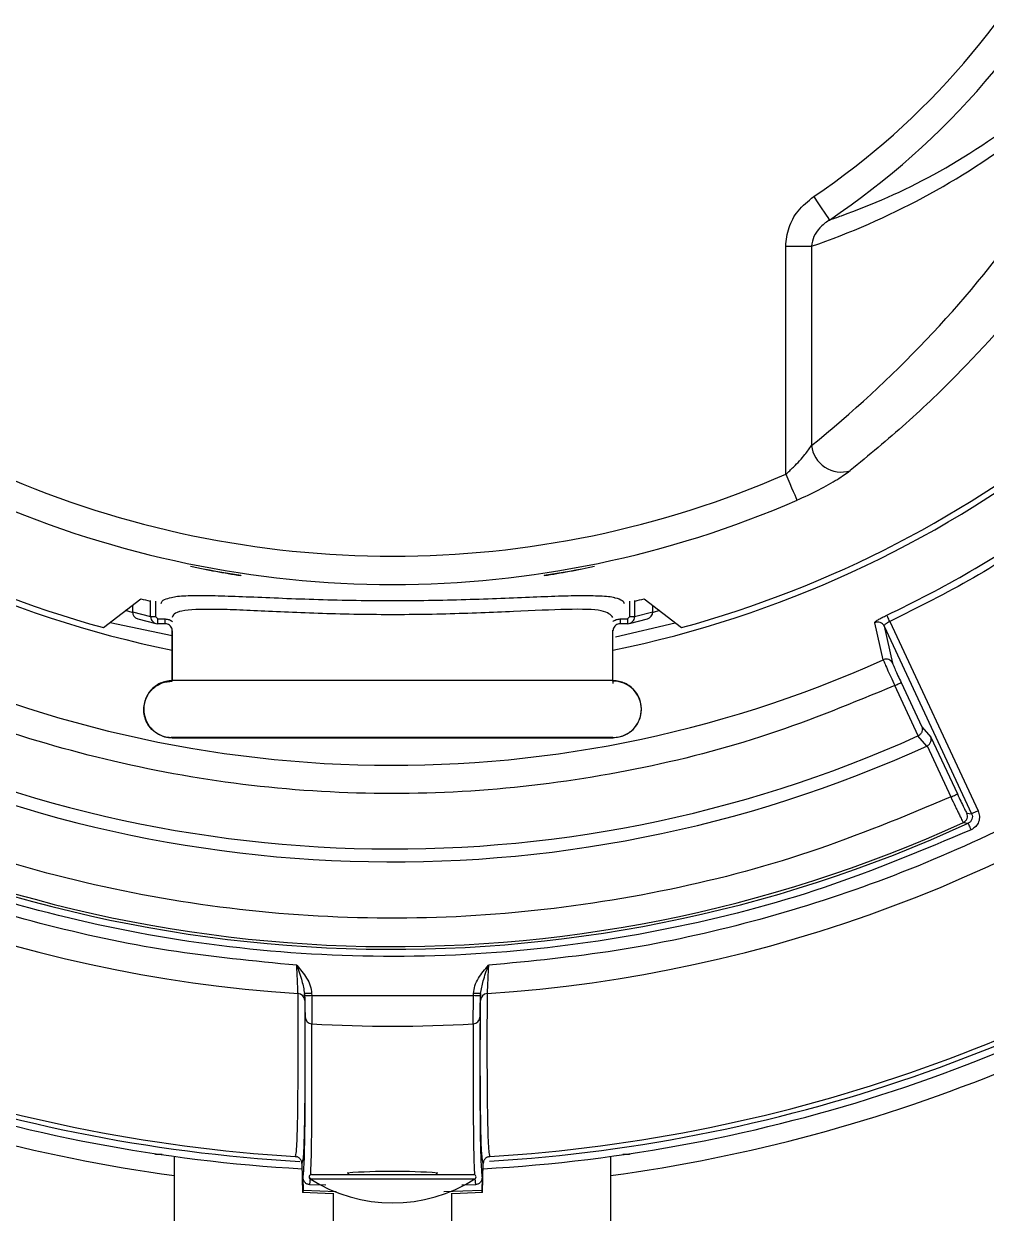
# Model space of a CAD drawing. Extents: x 17.3 to 113.1, y 4.8 to 84.5.
# Drawn here: x 106.195 to 108.225, y 32.443 to 34.952 of the extents above; entities that cross this region are included whole.
import ezdxf

# ---------------------------------------------------------------- set-up
doc = ezdxf.new("R2010")
doc.units = 0
doc.header["$MEASUREMENT"] = 0
doc.layers.add('OBJECT', color=7, linetype='CONTINUOUS')

msp = doc.modelspace()

# ---------------------------------------------------------------- linework, layer by layer
at = {"layer": 'OBJECT'}
for p, q in [((107.8021, 34.4829), (107.8565, 34.4829)), ((107.8021, 34.0018), (107.8021, 34.4829)), ((107.8565, 34.4829), (107.8565, 34.0625)), ((106.6527, 33.789), (106.6527, 33.7881)), ((107.2927, 33.789), (107.2927, 33.7881)), ((106.3631, 33.6784), (106.4417, 33.7392)), ((106.424, 33.7255), (106.424, 33.7116)), ((106.424, 33.7255), (106.424, 33.7116)), ((106.4622, 33.7016), (106.4622, 33.7356)), ((106.4722, 33.7344), (106.4722, 33.7016)), ((107.4735, 33.7016), (107.4735, 33.7345)), ((107.4834, 33.7356), (107.4834, 33.7016)), ((107.5037, 33.7392), (107.5823, 33.6784)), ((107.5216, 33.7116), (107.5216, 33.7253)), ((107.5216, 33.7116), (107.5216, 33.7253)), ((106.4235, 33.71), (106.4094, 33.7142)), ((106.424, 33.7116), (106.4622, 33.7016)), ((106.424, 33.7116), (106.424, 33.7116)), ((106.4352, 33.6971), (106.4734, 33.6871)), ((106.4622, 33.7016), (106.4722, 33.7016)), ((106.4722, 33.7016), (106.4772, 33.6966)), ((106.4772, 33.6966), (106.4929, 33.6966)), ((106.4772, 33.6866), (106.4772, 33.6966)), ((106.4929, 33.6866), (106.4929, 33.6966)), ((107.4527, 33.6966), (107.4685, 33.6966)), ((107.4527, 33.6966), (107.4527, 33.6866)), ((107.4685, 33.6966), (107.4735, 33.7016)), ((107.4685, 33.6966), (107.4685, 33.6866)), ((107.4723, 33.6871), (107.5105, 33.6971)), ((107.4735, 33.7016), (107.4834, 33.7016)), ((107.4834, 33.7016), (107.5216, 33.7116)), ((107.5216, 33.7116), (107.5216, 33.7116)), ((107.536, 33.7142), (107.5226, 33.7102)), ((106.377, 33.6891), (106.5077, 33.6619)), ((106.4929, 33.6866), (106.4772, 33.6866)), ((106.5077, 33.5656), (106.5077, 33.6738)), ((106.5079, 33.6716), (106.5079, 33.5665)), ((107.4375, 33.6716), (107.4377, 33.6716)), ((107.4377, 33.5656), (107.4377, 33.6733)), ((107.4377, 33.5665), (107.4377, 33.6716)), ((107.4433, 33.6592), (107.5691, 33.6886)), ((107.4685, 33.6866), (107.4527, 33.6866)), ((108.008, 33.6105), (107.9899, 33.6888)), ((108.0097, 33.6816), (108.1944, 33.2856)), ((108.0097, 33.6816), (108.0277, 33.6033)), ((108.0218, 33.6912), (108.208, 33.2919)), ((107.4377, 33.5665), (106.5077, 33.5665)), ((108.0815, 33.45), (108.0321, 33.5561)), ((108.0457, 33.5624), (108.0893, 33.4688)), ((107.4377, 33.4465), (106.5077, 33.4465)), ((106.5078, 33.4456), (107.4378, 33.4456)), ((106.5203, 33.4469), (106.5079, 33.4466)), ((108.081, 33.4498), (108.0815, 33.45)), ((108.0999, 33.4286), (108.081, 33.4498)), ((108.0893, 33.4688), (108.1082, 33.4476)), ((108.1082, 33.4476), (108.1642, 33.3275)), ((108.0999, 33.4286), (108.1004, 33.4288)), ((108.1004, 33.4288), (108.1506, 33.3211)), ((108.1842, 33.2872), (108.1944, 33.2856)), ((108.1769, 33.2672), (108.1871, 33.2656)), ((106.7871, 32.9017), (106.787, 32.9064)), ((106.802, 32.9068), (106.8021, 32.9021)), ((106.8021, 32.9021), (107.1433, 32.9021)), ((107.1433, 32.9021), (107.1434, 32.9068)), ((107.1584, 32.9064), (107.1583, 32.9017)), ((106.4727, 32.5667), (106.4727, 32.5687)), ((107.4727, 32.5687), (107.4727, 32.5667)), ((106.4867, 32.5667), (106.4727, 32.5667)), ((106.5127, 32.2117), (106.5127, 32.563)), ((106.7674, 32.5628), (106.7703, 32.5619)), ((106.7814, 32.5482), (106.783, 32.4867)), ((107.1624, 32.4867), (107.164, 32.5482)), ((107.1751, 32.5619), (107.178, 32.5628)), ((107.4327, 32.563), (107.4327, 32.2117)), ((107.4727, 32.5667), (107.4587, 32.5667)), ((106.7846, 32.4908), (106.7839, 32.5177)), ((106.7981, 32.5032), (106.7994, 32.5179)), ((106.8015, 32.5247), (107.1439, 32.5247)), ((106.8789, 32.5278), (106.8789, 32.5247)), ((107.0664, 32.5247), (107.0664, 32.5278)), ((107.1615, 32.5177), (107.1608, 32.4908)), ((106.8319, 32.502), (106.7981, 32.5032)), ((106.7988, 32.5155), (107.1465, 32.5155)), ((107.1473, 32.5032), (107.1188, 32.5023)), ((107.146, 32.5165), (107.1473, 32.5032)), ((106.7846, 32.4908), (106.783, 32.4867)), ((106.8534, 32.4883), (106.7846, 32.4908)), ((106.8477, 32.4853), (106.8477, 32.4215)), ((107.1608, 32.4908), (107.0808, 32.488)), ((107.0977, 32.4215), (107.0977, 32.4853)), ((107.1624, 32.4867), (107.1608, 32.4908))]:
    msp.add_line(p, q, dxfattribs=at)
at = {"layer": 'OBJECT', "flags": 128}
for points in [[(107.8612, 34.5876), (107.8672, 34.5786), (107.873, 34.57), (107.8785, 34.5619), (107.8834, 34.5546), (107.8875, 34.5485), (107.8908, 34.5436), (107.8932, 34.5401), (107.8944, 34.5382)], [(107.8021, 34.0018), (107.8064, 33.9919), (107.8106, 33.9824), (107.8145, 33.9734), (107.818, 33.9654), (107.821, 33.9586), (107.8233, 33.9532), (107.825, 33.9493), (107.8259, 33.9472)], [(108.0218, 33.6912), (108.0207, 33.6936), (108.0195, 33.696), (108.0185, 33.6982), (108.0176, 33.7002), (108.0168, 33.7019), (108.0161, 33.7032), (108.0157, 33.7041), (108.0154, 33.7047)], [(108.0321, 33.5561), (108.0347, 33.5573), (108.0372, 33.5584), (108.0395, 33.5595), (108.0416, 33.5605), (108.0433, 33.5613), (108.0445, 33.5619), (108.0453, 33.5622), (108.0457, 33.5624)], [(108.1506, 33.3211), (108.1532, 33.3223), (108.1557, 33.3235), (108.158, 33.3246), (108.1601, 33.3255), (108.1618, 33.3263), (108.163, 33.3269), (108.1639, 33.3273), (108.1642, 33.3275)], [(108.208, 33.2919), (108.2054, 33.2907), (108.2029, 33.2895), (108.2006, 33.2884), (108.1985, 33.2875), (108.1968, 33.2867), (108.1956, 33.2861), (108.1947, 33.2857), (108.1944, 33.2856)], [(108.1934, 33.252), (108.1922, 33.2546), (108.191, 33.2571), (108.1899, 33.2595), (108.189, 33.2615), (108.1882, 33.2632), (108.1876, 33.2645), (108.1872, 33.2653), (108.1871, 33.2656)], [(106.802, 32.9068), (106.7991, 32.9068), (106.7963, 32.9067), (106.7937, 32.9066), (106.7914, 32.9066), (106.7895, 32.9065), (106.7882, 32.9065), (106.7873, 32.9064), (106.787, 32.9064)], [(106.8021, 32.9021), (106.7992, 32.902), (106.7964, 32.902), (106.7938, 32.9019), (106.7915, 32.9018), (106.7897, 32.9018), (106.7883, 32.9018), (106.7874, 32.9017), (106.7871, 32.9017)], [(107.1583, 32.9017), (107.158, 32.9017), (107.1571, 32.9018), (107.1557, 32.9018), (107.1539, 32.9018), (107.1516, 32.9019), (107.149, 32.902), (107.1462, 32.902), (107.1433, 32.9021)], [(107.1584, 32.9064), (107.1581, 32.9064), (107.1572, 32.9065), (107.1558, 32.9065), (107.154, 32.9066), (107.1517, 32.9066), (107.1491, 32.9067), (107.1463, 32.9068), (107.1434, 32.9068)], [(106.8477, 32.4838), (106.8304, 32.4844), (106.783, 32.4867)], [(107.1624, 32.4867), (107.115, 32.4844), (107.0977, 32.4838)]]:
    msp.add_lwpolyline(points, dxfattribs=at)
at = {"layer": 'OBJECT'}
for centre, radius, start, end in [((106.9727, 35.9065), 1.5902, 303.9666, 334.6002), ((106.9727, 35.9065), 1.6498, 303.9666, 334.6002), ((106.9727, 35.9065), 3.0068, 199.6027, 266.1975), ((106.9727, 35.9065), 3.0068, 273.8025, 340.2009), ((106.9727, 35.9065), 3.76, 196.2407, 260.9363), ((106.9727, 35.9065), 2.3227, 206.4068, 258.4514), ((106.9727, 35.9065), 2.31, 206.5633, 254.6991), ((106.9727, 35.9065), 2.3227, 281.5486, 333.5932), ((106.9727, 35.9065), 3.76, 279.0637, 343.7593), ((106.9727, 35.9065), 2.31, 285.3009, 333.4367), ((107.9191, 34.0696), 0.063, 186.4319, 287.3446), ((106.9727, 35.9065), 2.0774, 246.4678, 293.5322), ((106.9727, 35.9065), 2.137, 246.4678, 293.5322), ((106.9727, 35.9065), 2.4363, 295.3416, 304.6584), ((106.9727, 35.9065), 2.1415, 258.5215, 261.4064), ((106.9727, 35.814), 2.051, 258.0074, 261.024), ((106.9727, 35.9065), 2.1415, 278.5936, 281.4785), ((106.9727, 35.814), 2.051, 278.976, 281.9926), ((106.9727, 35.9065), 2.2314, 256.2335, 256.7565), ((106.9727, 35.9065), 2.2314, 283.2505, 283.7665), ((106.439, 33.7116), 0.015, 180, 255.2757), ((106.439, 33.7116), 0.015, 179.8745, 255.2372), ((107.5066, 33.7116), 0.015, 284.7243, 0), ((107.5066, 33.7116), 0.015, 284.7771, 0.111), ((106.9727, 35.9065), 2.5186, 242.3792, 294.2724), ((107.9962, 33.6752), 0.015, 25.4194, 114.6331), ((108.0142, 33.5969), 0.015, 25.4139, 114.2744), ((107.4383, 33.5061), 0.0595, 269.4673, 90.4695), ((106.9727, 35.9065), 2.6951, 242.2584, 294.2825), ((106.9727, 35.9065), 2.7223, 241.7572, 294.4615), ((106.9727, 35.9065), 2.9067, 241.4467, 294.6952), ((106.9727, 35.9065), 2.901, 241.6184, 294.5249), ((108.1706, 33.2808), 0.015, 294.5633, 24.9734), ((106.9727, 35.9065), 3.4151, 232.9214, 262.2589), ((106.9727, 35.9065), 3.36, 234.3364, 266.658), ((106.9727, 35.9065), 3.35, 234.4956, 266.4858), ((106.9727, 35.9065), 3.36, 273.4935, 305.6636), ((106.9727, 35.9065), 3.35, 273.5142, 305.5044), ((106.9727, 35.9065), 3.4151, 277.7411, 307.0786), ((106.9727, 35.9065), 3.375, 236.7599, 266.7562), ((106.9727, 35.9065), 3.375, 273.2438, 303.2401), ((106.7724, 32.8914), 0.0149, 1.6899, 86.4349), ((107.173, 32.8914), 0.0149, 93.5651, 178.3101), ((106.8031, 32.8573), 0.0149, 181.6957, 267.0447), ((107.1422, 32.8573), 0.0149, 272.9553, 358.3043), ((106.9727, 35.9065), 3.0688, 266.8184, 273.1816), ((106.8015, 32.5197), 0.005, 90, 237.4319), ((106.9727, 31.218), 1.3133, 85.8298, 94.1702), ((107.1439, 32.5197), 0.005, 302.5681, 90), ((106.9727, 32.7877), 0.323, 237.4319, 302.5681)]:
    msp.add_arc(centre, radius, start, end, dxfattribs=at)
for centre, major_axis, ratio, start_param, end_param in [((107.3308, 35.9065), (1.5665, 0), 0.964711, 5.054638, 5.385183), ((106.2631, 35.9065), (2.4885, 0), 0.964711, 5.407313, 5.67616), ((106.4772, 33.7016), (0.0038, 0.0145), 0.999219, 1.827206, 3.399159), ((107.4685, 33.7016), (-0.0038, 0.0145), 0.999219, 2.884026, 4.455979)]:
    msp.add_ellipse(centre, major_axis=major_axis, ratio=ratio, start_param=start_param, end_param=end_param, dxfattribs=at)
for points, knots in [([(106.7705, 32.9662), (106.6801, 32.9749), (106.4979, 32.9923), (106.2269, 33.051), (105.9578, 33.1346), (105.6944, 33.2457), (105.4404, 33.3834), (105.2002, 33.5459), (104.9771, 33.7313), (104.774, 33.9368), (104.5938, 34.1588), (104.4385, 34.3939), (104.3066, 34.6377), (104.239, 34.8079), (104.2055, 34.8923)], [0, 0, 0, 0, 0.080292, 0.161895, 0.244722, 0.329339, 0.414466, 0.5, 0.585539, 0.670666, 0.755278, 0.83811, 0.919711, 1, 1, 1, 1]), ([(109.7344, 34.8774), (109.7006, 34.7935), (109.6324, 34.6245), (109.5, 34.3824), (109.3443, 34.1491), (109.1641, 33.9288), (108.9613, 33.725), (108.7388, 33.5412), (108.4994, 33.38), (108.2463, 33.2436), (107.984, 33.1333), (107.7161, 33.0504), (107.4463, 32.9922), (107.2649, 32.9748), (107.1749, 32.9662)], [0, 0, 0, 0, 0.080321, 0.16194, 0.244772, 0.329378, 0.414487, 0.5, 0.585518, 0.670628, 0.755228, 0.838065, 0.919682, 1, 1, 1, 1]), ([(107.8944, 34.5382), (107.9028, 34.5412), (107.9765, 34.5672), (108.1184, 34.628), (108.2491, 34.7174), (108.316, 34.7632)], [0, 0, 0, 0, 0.058887, 0.517848, 1, 1, 1, 1]), ([(107.8021, 34.4829), (107.8036, 34.4962), (107.8064, 34.5227), (107.8274, 34.5601), (107.8495, 34.5781), (107.8612, 34.5876)], [0, 0, 0, 0, 0.3194609, 0.63801, 1, 1, 1, 1]), ([(107.8944, 34.5382), (107.8941, 34.538), (107.8866, 34.5333), (107.8742, 34.523), (107.8605, 34.5043), (107.8578, 34.4899), (107.8565, 34.4829)], [0, 0, 0, 0, 0.019845, 0.385323, 0.704044, 1, 1, 1, 1]), ([(108.4038, 34.4953), (108.3887, 34.475), (108.3136, 34.3738), (108.1976, 34.2432), (108.0562, 34.1068), (107.9773, 34.0419), (107.9379, 34.0095)], [0, 0, 0, 0, 0.10177, 0.509294, 0.754409, 1, 1, 1, 1]), ([(107.8021, 34.0018), (107.8077, 34.0069), (107.8226, 34.0204), (107.8425, 34.0423), (107.8522, 34.0563), (107.8565, 34.0625)], [0, 0, 0, 0, 0.248398, 0.664591, 1, 1, 1, 1]), ([(107.8259, 33.9472), (107.8415, 33.9544), (107.8726, 33.9687), (107.9129, 33.9915), (107.9297, 34.0036), (107.9379, 34.0095)], [0, 0, 0, 0, 0.339404, 0.678713, 1, 1, 1, 1]), ([(108.3666, 33.8903), (108.3112, 33.8536), (108.2003, 33.7802), (108.0813, 33.7209), (108.0218, 33.6912)], [0, 0, 0, 0, 0.499999, 1, 1, 1, 1]), ([(106.4842, 33.7292), (106.4854, 33.7324), (106.4874, 33.7378), (106.5009, 33.7406), (106.5065, 33.7418)], [0, 0, 0, 0, 0.5829982, 1, 1, 1, 1]), ([(106.5065, 33.7418), (106.5083, 33.7423), (106.5167, 33.7449), (106.5448, 33.7462), (106.5899, 33.7463), (106.647, 33.7444), (106.7128, 33.7416), (106.7865, 33.7387), (106.8652, 33.7363), (106.9468, 33.7353), (107.0286, 33.7355), (107.1084, 33.7371), (107.1843, 33.7396), (107.2544, 33.7425), (107.317, 33.7451), (107.3705, 33.7465), (107.4118, 33.7457), (107.4355, 33.744), (107.4414, 33.7417), (107.4419, 33.7415)], [0, 0, 0, 0, 0.018678, 0.084309, 0.14994, 0.215341, 0.28074, 0.346219, 0.411693, 0.476489, 0.541285, 0.605381, 0.66948, 0.733926, 0.798375, 0.863668, 0.928961, 0.994429, 1, 1, 1, 1]), ([(107.4419, 33.7415), (107.448, 33.7398), (107.4589, 33.7367), (107.4605, 33.7315), (107.4612, 33.7292)], [0, 0, 0, 0, 0.562895, 1, 1, 1, 1]), ([(106.4929, 33.6966), (106.4958, 33.6964), (106.5013, 33.6959), (106.5059, 33.6929), (106.5081, 33.6914)], [0, 0, 0, 0, 0.5167666, 1, 1, 1, 1]), ([(107.4377, 33.6997), (107.4328, 33.7053), (107.4231, 33.7166), (107.3463, 33.7178), (107.2319, 33.7125), (107.087, 33.7062), (106.9288, 33.7048), (106.7755, 33.7094), (106.6661, 33.715), (106.5971, 33.7172), (106.5425, 33.7167), (106.5115, 33.7112), (106.5085, 33.7023), (106.5077, 33.6997)], [0, 0, 0, 0, 0.105033, 0.210077, 0.315293, 0.422191, 0.529422, 0.636068, 0.742985, 0.796832, 0.850673, 0.956732, 1, 1, 1, 1]), ([(107.4373, 33.6912), (107.4396, 33.6928), (107.4443, 33.6959), (107.4499, 33.6964), (107.4527, 33.6966)], [0, 0, 0, 0, 0.493635, 1, 1, 1, 1]), ([(107.9899, 33.6888), (107.9902, 33.6895), (107.9908, 33.6908), (107.9965, 33.6947), (108.005, 33.6996), (108.012, 33.703), (108.0154, 33.7047)], [0, 0, 0, 0, 0.250083, 0.499963, 0.749387, 1, 1, 1, 1]), ([(106.5077, 33.6738), (106.5077, 33.6742), (106.5075, 33.6762), (106.5059, 33.6797), (106.5025, 33.6835), (106.498, 33.6861), (106.4946, 33.6864), (106.4929, 33.6866)], [0, 0, 0, 0, 0.05097, 0.288135, 0.525357, 0.76266, 1, 1, 1, 1]), ([(107.4527, 33.6866), (107.451, 33.6864), (107.4477, 33.6861), (107.4432, 33.6835), (107.4398, 33.6797), (107.438, 33.6755), (107.4378, 33.6727), (107.4377, 33.6716)], [0, 0, 0, 0, 0.214777, 0.429519, 0.64419, 0.858809, 1, 1, 1, 1]), ([(108.0218, 33.6912), (108.0201, 33.6903), (108.0175, 33.689), (108.0146, 33.6871), (108.0122, 33.6854), (108.0106, 33.6838), (108.0097, 33.6825), (108.0097, 33.6819), (108.0097, 33.6816)], [0, 0, 0, 0, 0.242839, 0.369675, 0.499983, 0.71786, 0.850975, 1, 1, 1, 1]), ([(108.0321, 33.5561), (107.9441, 33.5198), (107.7665, 33.4464), (107.4844, 33.3744), (107.193, 33.332), (106.8966, 33.3238), (106.6011, 33.3494), (106.3127, 33.4089), (106.0354, 33.4975), (105.8624, 33.5811), (105.7767, 33.6225)], [0, 0, 0, 0, 0.122189, 0.246757, 0.372961, 0.5, 0.627039, 0.753243, 0.877811, 1, 1, 1, 1]), ([(108.008, 33.6105), (108.0086, 33.6089), (108.0098, 33.6056), (108.0157, 33.5922), (108.0233, 33.5751), (108.0292, 33.5623), (108.0321, 33.5561)], [0, 0, 0, 0, 0.261561, 0.515418, 0.761562, 1, 1, 1, 1]), ([(108.0277, 33.6033), (108.0281, 33.6021), (108.0289, 33.5998), (108.0331, 33.5901), (108.0388, 33.5772), (108.0434, 33.5673), (108.0457, 33.5624)], [0, 0, 0, 0, 0.250002, 0.499946, 0.749559, 1, 1, 1, 1]), ([(106.5077, 33.5665), (106.5033, 33.5662), (106.4946, 33.5656), (106.4824, 33.5614), (106.4717, 33.555), (106.4601, 33.5444), (106.4503, 33.5281), (106.4465, 33.5065), (106.4503, 33.4848), (106.4601, 33.4685), (106.4718, 33.4579), (106.4825, 33.4516), (106.4946, 33.4473), (106.5033, 33.4468), (106.5077, 33.4465)], [0, 0, 0, 0, 0.07021, 0.138253, 0.20413, 0.267838, 0.388203, 0.499998, 0.611865, 0.732255, 0.795959, 0.861817, 0.929832, 1, 1, 1, 1]), ([(106.5079, 33.4466), (106.5048, 33.4463), (106.4973, 33.4457), (106.4851, 33.4497), (106.4708, 33.4573), (106.459, 33.4694), (106.4511, 33.4843), (106.4476, 33.499), (106.4479, 33.5137), (106.4514, 33.5273), (106.4576, 33.5393), (106.466, 33.5492), (106.4757, 33.5567), (106.4894, 33.5637), (106.5006, 33.5649), (106.5079, 33.5656)], [0, 0, 0, 0, 0.0491132, 0.1202507, 0.2002246, 0.3057203, 0.3853909, 0.4666118, 0.5437738, 0.6179563, 0.6891568, 0.7573788, 0.8226178, 0.88488, 1, 1, 1, 1]), ([(107.4377, 33.4465), (107.4421, 33.4468), (107.4507, 33.4473), (107.4629, 33.4516), (107.4736, 33.4579), (107.4853, 33.4685), (107.4951, 33.4848), (107.4989, 33.5065), (107.4951, 33.5281), (107.4853, 33.5444), (107.4737, 33.555), (107.4629, 33.5614), (107.4507, 33.5656), (107.4421, 33.5662), (107.4377, 33.5665)], [0, 0, 0, 0, 0.070165, 0.138176, 0.204033, 0.267736, 0.388129, 0.500002, 0.611791, 0.732154, 0.795863, 0.86174, 0.929786, 1, 1, 1, 1]), ([(107.4378, 33.5606), (107.4378, 33.5613), (107.4378, 33.5626), (107.4378, 33.5642), (107.4378, 33.5654), (107.4378, 33.5655), (107.4378, 33.5656)], [0, 0, 0, 0, 0.249932, 0.499767, 0.749898, 1, 1, 1, 1]), ([(108.0893, 33.4688), (108.0898, 33.4673), (108.0907, 33.4643), (108.0901, 33.4599), (108.0884, 33.4563), (108.0865, 33.4537), (108.0842, 33.4516), (108.0824, 33.4505), (108.0815, 33.45)], [0, 0, 0, 0, 0.249933, 0.499465, 0.642308, 0.77169, 0.889911, 1, 1, 1, 1]), ([(108.1004, 33.4288), (108.1013, 33.4293), (108.1031, 33.4303), (108.1054, 33.4325), (108.1073, 33.4351), (108.1089, 33.4385), (108.1096, 33.443), (108.1087, 33.4459), (108.1082, 33.4476)], [0, 0, 0, 0, 0.110077, 0.228293, 0.357673, 0.500537, 0.727616, 1, 1, 1, 1]), ([(108.1506, 33.3211), (108.0522, 33.2801), (107.8534, 33.1972), (107.5372, 33.1161), (107.2104, 33.0688), (106.8777, 33.0606), (106.5464, 33.0909), (106.2234, 33.1599), (105.9134, 33.262), (105.7205, 33.3579), (105.6251, 33.4054)], [0, 0, 0, 0, 0.12209, 0.246641, 0.372888, 0.5, 0.627112, 0.753359, 0.87791, 1, 1, 1, 1]), ([(108.1934, 33.252), (108.0909, 33.2089), (107.884, 33.1219), (107.5544, 33.0369), (107.2134, 32.9877), (106.8664, 32.9799), (106.5209, 33.0129), (106.1843, 33.0867), (105.8618, 33.1953), (105.6617, 33.2971), (105.5627, 33.3475)], [0, 0, 0, 0, 0.122008, 0.246545, 0.372827, 0.5, 0.627173, 0.753455, 0.877992, 1, 1, 1, 1]), ([(108.1506, 33.3211), (108.1537, 33.3145), (108.1585, 33.3042), (108.1644, 33.2917), (108.1699, 33.2804), (108.1752, 33.2697), (108.1763, 33.268), (108.1769, 33.2672)], [0, 0, 0, 0, 0.234934, 0.363998, 0.500462, 0.75023, 1, 1, 1, 1]), ([(108.1642, 33.3275), (108.1667, 33.3222), (108.1716, 33.3116), (108.1781, 33.2984), (108.1828, 33.2891), (108.1838, 33.2878), (108.1842, 33.2872)], [0, 0, 0, 0, 0.250033, 0.499873, 0.7492491, 1, 1, 1, 1]), ([(108.1944, 33.2856), (108.1951, 33.2837), (108.1963, 33.2799), (108.1953, 33.2739), (108.1922, 33.2687), (108.1888, 33.2666), (108.1871, 33.2656)], [0, 0, 0, 0, 0.250763, 0.500084, 0.749794, 1, 1, 1, 1]), ([(108.208, 33.2919), (108.2093, 33.2881), (108.2118, 33.2806), (108.2097, 33.2686), (108.2035, 33.2582), (108.1968, 33.254), (108.1934, 33.252)], [0, 0, 0, 0, 0.250469, 0.500069, 0.749605, 1, 1, 1, 1]), ([(106.7733, 32.9063), (106.7732, 32.9079), (106.7731, 32.9111), (106.7725, 32.9247), (106.7718, 32.9397), (106.7711, 32.9537), (106.7707, 32.9619), (106.7705, 32.9662)], [0, 0, 0, 0, 0.243101, 0.499284, 0.717496, 0.850802, 1, 1, 1, 1]), ([(106.7705, 32.9662), (106.7745, 32.9551), (106.7818, 32.9349), (106.7854, 32.9153), (106.787, 32.9064)], [0, 0, 0, 0, 0.5522491, 1, 1, 1, 1]), ([(106.7705, 32.9662), (106.7779, 32.9575), (106.7892, 32.9441), (106.7999, 32.9235), (106.8013, 32.9121), (106.802, 32.9068)], [0, 0, 0, 0, 0.5008141, 0.7666529, 1, 1, 1, 1]), ([(107.1434, 32.9068), (107.1441, 32.9121), (107.1455, 32.9235), (107.1561, 32.9441), (107.1675, 32.9575), (107.1749, 32.9662)], [0, 0, 0, 0, 0.23323, 0.49919, 1, 1, 1, 1]), ([(107.1584, 32.9064), (107.16, 32.9153), (107.1636, 32.9349), (107.1709, 32.9551), (107.1749, 32.9662)], [0, 0, 0, 0, 0.4477509, 1, 1, 1, 1]), ([(107.1749, 32.9662), (107.1747, 32.9619), (107.1743, 32.9537), (107.1736, 32.9397), (107.1729, 32.9246), (107.1723, 32.9111), (107.1722, 32.9079), (107.1721, 32.9063)], [0, 0, 0, 0, 0.1492183, 0.2825414, 0.5008123, 0.7569314, 1, 1, 1, 1]), ([(106.7673, 32.5628), (106.768, 32.5641), (106.7694, 32.5668), (106.771, 32.5887), (106.7722, 32.6239), (106.773, 32.674), (106.7735, 32.7388), (106.7736, 32.8152), (106.7734, 32.8763), (106.7733, 32.9063)], [0, 0, 0, 0, 0.144222, 0.287378, 0.429468, 0.575454, 0.722208, 0.863723, 1, 1, 1, 1]), ([(106.787, 32.9064), (106.7871, 32.9028), (106.7873, 32.8955), (106.7873, 32.8931), (106.7873, 32.8918)], [0, 0, 0, 0, 0.498583, 1, 1, 1, 1]), ([(106.7871, 32.9017), (106.7873, 32.8963), (106.7876, 32.8853), (106.7879, 32.8711), (106.7881, 32.8605), (106.7882, 32.8581), (106.7882, 32.8569)], [0, 0, 0, 0, 0.2505042, 0.50008, 0.7500058, 1, 1, 1, 1]), ([(106.8021, 32.9021), (106.8021, 32.8978), (106.8022, 32.8895), (106.8023, 32.8756), (106.8023, 32.8606), (106.8024, 32.8472), (106.8024, 32.844), (106.8024, 32.8424)], [0, 0, 0, 0, 0.150459, 0.284203, 0.500792, 0.757103, 1, 1, 1, 1]), ([(107.143, 32.8424), (107.143, 32.844), (107.143, 32.8472), (107.143, 32.8606), (107.1431, 32.8756), (107.1432, 32.8895), (107.1432, 32.8978), (107.1433, 32.9021)], [0, 0, 0, 0, 0.242989, 0.499425, 0.715907, 0.849596, 1, 1, 1, 1]), ([(107.1572, 32.8569), (107.1572, 32.8581), (107.1572, 32.8606), (107.1575, 32.8712), (107.1578, 32.8853), (107.1581, 32.8963), (107.1583, 32.9017)], [0, 0, 0, 0, 0.2504251, 0.5000441, 0.749984, 1, 1, 1, 1]), ([(107.1581, 32.8918), (107.1581, 32.8931), (107.1581, 32.8955), (107.1583, 32.9028), (107.1584, 32.9064)], [0, 0, 0, 0, 0.498255, 1, 1, 1, 1]), ([(107.1721, 32.9063), (107.172, 32.88), (107.1718, 32.8264), (107.1718, 32.7577), (107.1722, 32.6969), (107.1728, 32.6475), (107.1737, 32.6093), (107.1748, 32.5827), (107.1762, 32.5658), (107.1774, 32.5638), (107.178, 32.5628)], [0, 0, 0, 0, 0.118989, 0.241992, 0.369009, 0.500039, 0.623805, 0.748387, 0.873785, 1, 1, 1, 1]), ([(106.7873, 32.8918), (106.7875, 32.8386), (106.7878, 32.7322), (106.7868, 32.6278), (106.7848, 32.5603), (106.7826, 32.5522), (106.7814, 32.5482)], [0, 0, 0, 0, 0.249972, 0.5, 0.749997, 1, 1, 1, 1]), ([(107.164, 32.5482), (107.1628, 32.5522), (107.1606, 32.5603), (107.1586, 32.6278), (107.1576, 32.7322), (107.1579, 32.8386), (107.1581, 32.8918)], [0, 0, 0, 0, 0.25003, 0.500058, 0.750055, 1, 1, 1, 1]), ([(106.7839, 32.5177), (106.7847, 32.5265), (106.7865, 32.5441), (106.788, 32.6143), (106.7887, 32.7138), (106.7884, 32.8092), (106.7882, 32.8569)], [0, 0, 0, 0, 0.250003, 0.5, 0.750017, 1, 1, 1, 1]), ([(107.1572, 32.8569), (107.157, 32.8092), (107.1567, 32.7138), (107.1574, 32.6143), (107.1589, 32.5441), (107.1607, 32.5265), (107.1615, 32.5177)], [0, 0, 0, 0, 0.249981, 0.5, 0.749995, 1, 1, 1, 1]), ([(106.7999, 32.5244), (106.8004, 32.5341), (106.8013, 32.554), (106.8021, 32.6035), (106.8026, 32.6684), (106.8028, 32.7474), (106.8025, 32.8112), (106.8024, 32.8424)], [0, 0, 0, 0, 0.1905705, 0.3911126, 0.6018877, 0.80485, 1, 1, 1, 1]), ([(107.143, 32.8424), (107.1429, 32.8155), (107.1427, 32.7608), (107.1427, 32.6909), (107.143, 32.63), (107.1436, 32.5811), (107.1444, 32.5452), (107.1452, 32.5308), (107.1455, 32.5244)], [0, 0, 0, 0, 0.166187, 0.338091, 0.515711, 0.692033, 0.864081, 1, 1, 1, 1]), ([(106.7814, 32.5482), (106.7812, 32.5499), (106.7809, 32.5524), (106.7794, 32.5554), (106.778, 32.5575), (106.7762, 32.5593), (106.7742, 32.5607), (106.7722, 32.5618), (106.7709, 32.562), (106.7703, 32.5621)], [0, 0, 0, 0, 0.2628209, 0.3927913, 0.522798, 0.6527855, 0.7827647, 0.9127607, 1, 1, 1, 1]), ([(107.1751, 32.5621), (107.1744, 32.562), (107.1729, 32.5617), (107.1709, 32.5605), (107.1689, 32.559), (107.1672, 32.5572), (107.1658, 32.5551), (107.1644, 32.5522), (107.1641, 32.5498), (107.164, 32.5482)], [0, 0, 0, 0, 0.1047139, 0.2347263, 0.3647465, 0.4947476, 0.6247544, 0.7547766, 1, 1, 1, 1]), ([(106.7981, 32.5032), (106.7971, 32.5033), (106.7951, 32.5035), (106.7923, 32.5045), (106.79, 32.5059), (106.7874, 32.5082), (106.7856, 32.5108), (106.7842, 32.5143), (106.784, 32.5163), (106.7839, 32.5177)], [0, 0, 0, 0, 0.152013, 0.292181, 0.422093, 0.539464, 0.752408, 0.836068, 1, 1, 1, 1]), ([(107.1615, 32.5177), (107.1614, 32.5163), (107.1611, 32.5141), (107.1598, 32.5109), (107.1583, 32.5086), (107.1562, 32.5066), (107.1541, 32.5051), (107.1511, 32.5037), (107.1488, 32.5034), (107.1473, 32.5032)], [0, 0, 0, 0, 0.171872, 0.256728, 0.427736, 0.526486, 0.654996, 0.783434, 1, 1, 1, 1])]:
    msp.add_open_spline(points, degree=3, knots=knots, dxfattribs=at)

doc.saveas('drawing.dxf')
